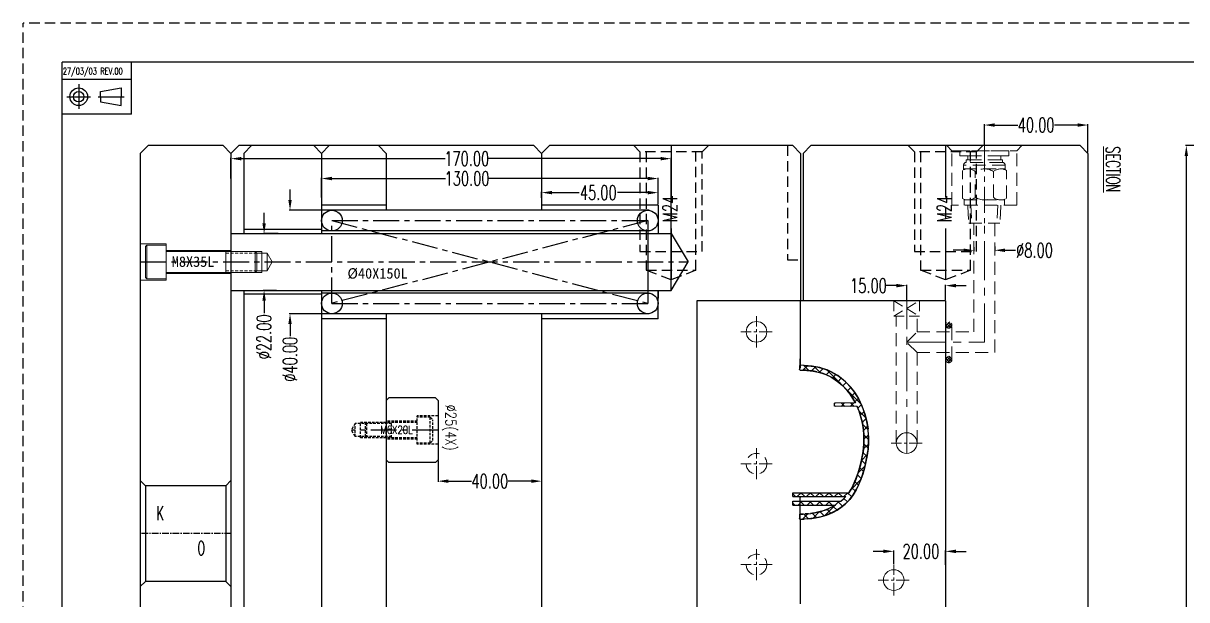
# Model space of a CAD drawing. Header units: millimetres. Extents: x 33920 to 35330, y -21664 to -20666.
# Drawn here: x 33919.9 to 34369.2, y -20888.9 to -20666 of the extents above; entities that cross this region are included whole.
import ezdxf

# ---------------------------------------------------------------- set-up
doc = ezdxf.new("R2010")
doc.units = ezdxf.units.MM
doc.header["$LTSCALE"] = 8
for name, pattern in [('ACAD_ISO02W100', [15, 12, -3]), ('CENTER', [2, 1.25, -0.25, 0.25, -0.25]), ('DASHED', [0.75, 0.5, -0.25]), ('HIDDEN', [0.375, 0.25, -0.125]), ('HIDDEN2', [0.1875, 0.125, -0.0625])]:
    doc.linetypes.add(name, pattern=pattern)
doc.layers.get('DEFPOINTS').update_dxf_attribs({"color": 6})
for name, color, linetype in [('A', 7, 'Continuous'), ('Cav-cor', 1, 'Continuous'), ('CL', 1, 'Continuous'), ('Layer3', 3, 'Continuous'), ('PIN', 5, 'Continuous'), ('SCREW', 52, 'HIDDEN'), ('SP', 3, 'Continuous'), ('SPRING', 142, 'Continuous'), ('文字', 1, 'Continuous')]:
    doc.layers.add(name, color=color, linetype=linetype)
for name, color, linetype, lineweight in [('dim', 3, 'Continuous', 15), ('WR', 122, 'HIDDEN', 18), ('螺絲', 42, 'ACAD_ISO02W100', 15)]:
    doc.layers.add(name, color=color, linetype=linetype, lineweight=lineweight)
doc.styles.add('ROMANC', font='RomanC.ttf', dxfattribs={"width": 0.8, "height": 7})
doc.styles.add('ROMANS', font='ROMANS.shx', dxfattribs={"height": 5, "bigfont": 'chineset.shx'})
doc.styles.get("Standard").update_dxf_attribs({"font": 'txt.shx', "width": 0.67, "bigfont": 'chineset.shx'})
doc.styles.add('style1', font='mingliu.ttc', dxfattribs={"width": 0.75})
doc.styles.add('txt', font='txt.shx', dxfattribs={"width": 0.75, "height": 3.2})
doc.dimstyles.new('ISO-25', dxfattribs={"dimtxt": 5.5, "dimasz": 4, "dimexe": 0.3, "dimexo": 0.3, "dimtad": 0, "dimzin": 1, "dimdsep": 46, "dimtxsty": 'Standard', "dimcen": 0, "dimclrd": 3, "dimclre": 3, "dimclrt": 7, "dimazin": 0, "dimtfac": 1, "dimtofl": 0, "dimtmove": 0, "dimatfit": 0, "dimfxl": 0, "dimarcsym": 0})

# ---------------------------------------------------------------- blocks, each defined once
blk = doc.blocks.new('*D29184')
at = {"layer": 'DEFPOINTS', "color": 0}
for p in [(34369.06, -20713.32), (34402.68, -20713.32), (34402.68, -21213.32)]:
    blk.add_point(p, dxfattribs=at)
at = {"layer": 'dim', "color": 3, "lineweight": -2}
for p, q in [((34402.38, -20713.32), (34368.76, -20713.32)), ((34369.06, -20717.32), (34369.06, -20954.71)), ((34369.06, -21209.32), (34369.06, -20971.93)), ((34402.38, -21213.32), (34368.76, -21213.32))]:
    blk.add_line(p, q, dxfattribs=at)
at = {"layer": 'dim', "color": 3}
for points in [[(34369.73, -20717.32), (34368.4, -20717.32), (34369.06, -20713.32)], [(34368.4, -21209.32), (34369.73, -21209.32), (34369.06, -21213.32)]]:
    blk.add_solid(points, dxfattribs=at)
at = {"layer": 'dim', "color": 7, "insert": (34369.06, -20963.32), "char_height": 5.5, "attachment_point": 5, "rotation": 90}
blk.add_mtext('500.00', dxfattribs=at)
blk = doc.blocks.new('*D29187')
at = {"layer": 'DEFPOINTS', "color": 0}
for p in [(34018.6, -20747.32), (34012.88, -20769.32), (34018.02, -20769.32)]:
    blk.add_point(p, dxfattribs=at)
at = {"layer": 'dim', "color": 3, "lineweight": -2}
for p, q in [((34012.88, -20743.32), (34012.88, -20739.32)), ((34018.3, -20747.32), (34012.58, -20747.32)), ((34017.72, -20769.32), (34012.58, -20769.32)), ((34012.88, -20773.32), (34012.88, -20778.05))]:
    blk.add_line(p, q, dxfattribs=at)
at = {"layer": 'dim', "color": 3}
for points in [[(34012.22, -20743.32), (34013.55, -20743.32), (34012.88, -20747.32)], [(34013.55, -20773.32), (34012.22, -20773.32), (34012.88, -20769.32)]]:
    blk.add_solid(points, dxfattribs=at)
at = {"layer": 'dim', "color": 7, "insert": (34012.88, -20787.27), "char_height": 5.5, "attachment_point": 5, "rotation": 90}
blk.add_mtext('%%c22.00', dxfattribs=at)
blk = doc.blocks.new('*D29188')
at = {"layer": 'DEFPOINTS', "color": 0}
for p in [(34000.06, -20718.36), (34000.06, -20726.32), (34170.06, -20747.32)]:
    blk.add_point(p, dxfattribs=at)
at = {"layer": 'dim', "color": 3, "lineweight": -2}
for p, q in [((34000.06, -20726.02), (34000.06, -20718.06)), ((34004.06, -20718.36), (34082.84, -20718.36)), ((34166.06, -20718.36), (34099.44, -20718.36)), ((34170.06, -20747.02), (34170.06, -20718.06))]:
    blk.add_line(p, q, dxfattribs=at)
at = {"layer": 'dim', "color": 3}
for points in [[(34004.06, -20717.69), (34004.06, -20719.02), (34000.06, -20718.36)], [(34166.06, -20719.02), (34166.06, -20717.69), (34170.06, -20718.36)]]:
    blk.add_solid(points, dxfattribs=at)
at = {"layer": 'dim', "color": 7, "insert": (34091.14, -20718.36), "char_height": 5.5, "attachment_point": 5}
blk.add_mtext('170.00', dxfattribs=at)
blk = doc.blocks.new('*D29189')
at = {"layer": 'DEFPOINTS', "color": 0}
for p in [(34035.06, -20738.32), (34022.89, -20778.32), (34035.06, -20778.32)]:
    blk.add_point(p, dxfattribs=at)
at = {"layer": 'dim', "color": 3, "lineweight": -2}
for p, q in [((34022.89, -20734.32), (34022.89, -20730.32)), ((34034.76, -20738.32), (34022.59, -20738.32)), ((34034.76, -20778.32), (34022.59, -20778.32)), ((34022.89, -20782.32), (34022.89, -20787.02))]:
    blk.add_line(p, q, dxfattribs=at)
at = {"layer": 'dim', "color": 3}
for points in [[(34022.23, -20734.32), (34023.56, -20734.32), (34022.89, -20738.32)], [(34023.56, -20782.32), (34022.23, -20782.32), (34022.89, -20778.32)]]:
    blk.add_solid(points, dxfattribs=at)
at = {"layer": 'dim', "color": 7, "insert": (34022.89, -20795.94), "char_height": 5.5, "attachment_point": 5, "rotation": 90}
blk.add_mtext('%%c40.00', dxfattribs=at)
blk = doc.blocks.new('*D29190')
at = {"layer": 'DEFPOINTS', "color": 0}
for p in [(34035.06, -20726.04), (34035.06, -20733.7), (34165.06, -20734.32)]:
    blk.add_point(p, dxfattribs=at)
at = {"layer": 'dim', "color": 3, "lineweight": -2}
for p, q in [((34035.06, -20733.4), (34035.06, -20725.74)), ((34039.06, -20726.04), (34082.95, -20726.04)), ((34161.06, -20726.04), (34099.56, -20726.04)), ((34165.06, -20734.02), (34165.06, -20725.74))]:
    blk.add_line(p, q, dxfattribs=at)
at = {"layer": 'dim', "color": 3}
for points in [[(34039.06, -20725.37), (34039.06, -20726.71), (34035.06, -20726.04)], [(34161.06, -20726.71), (34161.06, -20725.37), (34165.06, -20726.04)]]:
    blk.add_solid(points, dxfattribs=at)
at = {"layer": 'dim', "color": 7, "insert": (34091.25, -20726.04), "char_height": 5.5, "attachment_point": 5}
blk.add_mtext('130.00', dxfattribs=at)
blk = doc.blocks.new('*D29191')
at = {"layer": 'DEFPOINTS', "color": 0}
for p in [(34120.06, -20731.49), (34120.06, -20733.75), (34165.06, -20736.32)]:
    blk.add_point(p, dxfattribs=at)
at = {"layer": 'dim', "color": 3, "lineweight": -2}
for p, q in [((34120.06, -20733.45), (34120.06, -20731.19)), ((34124.06, -20731.49), (34134.56, -20731.49)), ((34161.06, -20731.49), (34149.33, -20731.49)), ((34165.06, -20736.02), (34165.06, -20731.19))]:
    blk.add_line(p, q, dxfattribs=at)
at = {"layer": 'dim', "color": 3}
for points in [[(34124.06, -20730.82), (34124.06, -20732.16), (34120.06, -20731.49)], [(34161.06, -20732.16), (34161.06, -20730.82), (34165.06, -20731.49)]]:
    blk.add_solid(points, dxfattribs=at)
at = {"layer": 'dim', "color": 7, "insert": (34141.94, -20731.49), "char_height": 5.5, "attachment_point": 5}
blk.add_mtext('45.00', dxfattribs=at)
blk = doc.blocks.new('*D29192')
at = {"layer": 'DEFPOINTS', "color": 0}
for p in [(34080.06, -20834.82), (34120.06, -20837.54), (34120.06, -20843.06)]:
    blk.add_point(p, dxfattribs=at)
at = {"layer": 'dim', "color": 3, "lineweight": -2}
for p, q in [((34080.06, -20835.12), (34080.06, -20843.36)), ((34120.06, -20837.84), (34120.06, -20843.36)), ((34084.06, -20843.06), (34092.98, -20843.06)), ((34116.06, -20843.06), (34107.13, -20843.06))]:
    blk.add_line(p, q, dxfattribs=at)
at = {"layer": 'dim', "color": 3}
for points in [[(34084.06, -20842.39), (34084.06, -20843.73), (34080.06, -20843.06)], [(34116.06, -20843.73), (34116.06, -20842.39), (34120.06, -20843.06)]]:
    blk.add_solid(points, dxfattribs=at)
at = {"layer": 'dim', "color": 7, "insert": (34100.06, -20843.06), "char_height": 5.5, "attachment_point": 5}
blk.add_mtext('40.00', dxfattribs=at)
blk = doc.blocks.new('*D29258')
at = {"layer": 'DEFPOINTS', "color": 0}
for p in [(34256.06, -20870.2), (34256.06, -20875.32), (34276.06, -20875.73)]:
    blk.add_point(p, dxfattribs=at)
at = {"layer": 'dim', "color": 3, "lineweight": -2}
for p, q in [((34252.06, -20870.2), (34248.06, -20870.2)), ((34256.06, -20875.02), (34256.06, -20869.9)), ((34276.06, -20875.43), (34276.06, -20869.9)), ((34280.06, -20870.2), (34284.06, -20870.2))]:
    blk.add_line(p, q, dxfattribs=at)
at = {"layer": 'dim', "color": 3}
for points in [[(34252.06, -20870.87), (34252.06, -20869.53), (34256.06, -20870.2)], [(34280.06, -20869.53), (34280.06, -20870.87), (34276.06, -20870.2)]]:
    blk.add_solid(points, dxfattribs=at)
at = {"layer": 'dim', "color": 7, "insert": (34266.56, -20870.2), "char_height": 5.5, "attachment_point": 5}
blk.add_mtext('20.00', dxfattribs=at)
blk = doc.blocks.new('20160905.163532')
at = {"layer": 'WR', "linetype": 'HIDDEN', "ltscale": 2.5}
for p, q in [((12.74, 40.25), (14.74, 42.25)), ((14.74, 42.25), (14.74, 13.25)), ((-8.26, 15.25), (-8.26, 40.25)), ((-8.26, 40.25), (12.74, 40.25)), ((-5.7, 36.25), (5.17, 36.25)), ((10.73, 37.25), (12.74, 37.25)), ((10.73, 34.15), (10.73, 37.25)), ((12.74, 40.25), (12.74, 15.25)), ((12.74, 18.25), (12.74, 37.25)), ((-8.82, 34.1), (-15.26, 33.76)), ((-15.26, 33.76), (-15.26, 21.74)), ((-8.26, 32.94), (-15.26, 32.57)), ((-8.82, 34.1), (-8.26, 34.1)), ((-8.26, 35.5), (-6.03, 35.5)), ((-6.26, 35.5), (-6.26, 20)), ((5.41, 35.75), (7.23, 35.75)), ((5.74, 35.75), (5.74, 19.75)), ((7.23, 19.75), (7.23, 35.75)), ((8.23, 20.75), (8.23, 34.75)), ((8.23, 34.75), (9.23, 34.75)), ((9.23, 34.15), (9.23, 34.75)), ((9.23, 34.15), (9.23, 34.75)), ((9.23, 21.35), (9.23, 34.15)), ((9.23, 34.15), (10.73, 34.15)), ((10.73, 21.35), (10.73, 34.15)), ((-5.27, 31.25), (4.74, 31.25)), ((-8.26, 22.56), (-15.26, 22.93)), ((-5.27, 24.25), (4.74, 24.25)), ((-8.82, 21.4), (-15.26, 21.74)), ((-8.82, 21.4), (-8.26, 21.4)), ((-8.26, 20), (-6.03, 20)), ((-5.7, 19.25), (5.17, 19.25)), ((5.41, 19.75), (7.23, 19.75)), ((8.23, 20.75), (9.23, 20.75)), ((9.23, 21.35), (10.73, 21.35)), ((9.23, 21.35), (9.23, 20.75)), ((9.23, 21.35), (9.23, 20.75)), ((10.73, 21.35), (10.73, 18.25)), ((10.73, 18.25), (12.74, 18.25)), ((-8.26, 15.25), (12.74, 15.25)), ((12.74, 15.25), (14.74, 13.25))]:
    blk.add_line(p, q, dxfattribs=at)
at = {"layer": 'WR', "linetype": 'CENTER'}
blk.add_line((14.74, 27.75), (-15.26, 27.75), dxfattribs=at)
at = {"layer": 'WR', "linetype": 'HIDDEN', "ltscale": 2.5}
for centre, radius, start, end in [((-1.79, 34.07), 4.47, 150.752, 219.0183), ((1.27, 34.07), 4.47, 320.9817, 29.248), ((7.23, 34.75), 1, 0, 90), ((0.4, 27.75), 6.66, 148.3016, 211.6984), ((-0.92, 27.75), 6.66, 328.3016, 31.6984), ((-1.79, 21.44), 4.47, 140.9817, 209.248), ((1.27, 21.44), 4.47, 330.752, 39.0183), ((7.23, 20.75), 1, 270, 0)]:
    blk.add_arc(centre, radius, start, end, dxfattribs=at)
blk = doc.blocks.new('*D29282')
at = {"layer": 'DEFPOINTS', "color": 0}
for p in [(34291.06, -20705.37), (34291.06, -20713.32), (34331.06, -20716.32)]:
    blk.add_point(p, dxfattribs=at)
at = {"layer": 'dim', "color": 3, "lineweight": -2}
for p, q in [((34291.06, -20713.02), (34291.06, -20705.07)), ((34295.06, -20705.37), (34303.98, -20705.37)), ((34327.06, -20705.37), (34318.13, -20705.37)), ((34331.06, -20716.02), (34331.06, -20705.07))]:
    blk.add_line(p, q, dxfattribs=at)
at = {"layer": 'dim', "color": 3}
for points in [[(34295.06, -20704.7), (34295.06, -20706.03), (34291.06, -20705.37)], [(34327.06, -20706.03), (34327.06, -20704.7), (34331.06, -20705.37)]]:
    blk.add_solid(points, dxfattribs=at)
at = {"layer": 'dim', "color": 7, "insert": (34311.06, -20705.37), "char_height": 5.5, "attachment_point": 5}
blk.add_mtext('40.00', dxfattribs=at)
blk = doc.blocks.new('*D29283')
at = {"layer": 'DEFPOINTS', "color": 0}
for p in [(34287.06, -20752.24), (34295.06, -20752.02), (34295.06, -20753.78)]:
    blk.add_point(p, dxfattribs=at)
at = {"layer": 'dim', "color": 3, "lineweight": -2}
for p, q in [((34283.06, -20753.78), (34279.06, -20753.78)), ((34287.06, -20752.54), (34287.06, -20754.08)), ((34295.06, -20752.32), (34295.06, -20754.08)), ((34299.06, -20753.78), (34303.06, -20753.78))]:
    blk.add_line(p, q, dxfattribs=at)
at = {"layer": 'dim', "color": 3}
for points in [[(34283.06, -20754.45), (34283.06, -20753.11), (34287.06, -20753.78)], [(34299.06, -20753.11), (34299.06, -20754.45), (34295.06, -20753.78)]]:
    blk.add_solid(points, dxfattribs=at)
at = {"layer": 'dim', "color": 7, "insert": (34310.44, -20753.78), "char_height": 5.5, "attachment_point": 5}
blk.add_mtext('%%c8.00', dxfattribs=at)
blk = doc.blocks.new('*D29284')
at = {"layer": 'DEFPOINTS', "color": 0}
for p in [(34261.06, -20767.46), (34261.06, -20773.32), (34276.06, -20773.32)]:
    blk.add_point(p, dxfattribs=at)
at = {"layer": 'dim', "color": 3, "lineweight": -2}
for p, q in [((34257.06, -20767.46), (34253.06, -20767.46)), ((34261.06, -20773.02), (34261.06, -20767.16)), ((34276.06, -20773.02), (34276.06, -20767.16)), ((34280.06, -20767.46), (34284.06, -20767.46))]:
    blk.add_line(p, q, dxfattribs=at)
at = {"layer": 'dim', "color": 3}
for points in [[(34257.06, -20768.13), (34257.06, -20766.79), (34261.06, -20767.46)], [(34280.06, -20766.79), (34280.06, -20768.13), (34276.06, -20767.46)]]:
    blk.add_solid(points, dxfattribs=at)
at = {"layer": 'dim', "color": 7, "insert": (34246.29, -20767.46), "char_height": 5.5, "attachment_point": 5}
blk.add_mtext('15.00', dxfattribs=at)
blk = doc.blocks.new('*X29138')
at = {"color": 0}
for p, q in [((-7.86, -0.44), (-6.25, 1.17)), ((-6.25, -1.17), (-7.86, 0.44)), ((-5.66, -0.71), (-7.4, 1.03)), ((-7.4, -1.03), (-5.66, 0.71)), ((-5.45, 0.15), (-6.54, 1.24)), ((5.45, 0.15), (6.54, 1.24)), ((5.66, -0.71), (7.4, 1.03)), ((7.4, -1.03), (5.66, 0.71)), ((7.86, -0.44), (6.25, 1.17)), ((6.25, -1.17), (7.86, 0.44)), ((-6.54, -1.24), (-5.45, -0.15)), ((6.54, -1.24), (5.45, -0.15))]:
    blk.add_line(p, q, dxfattribs=at)

msp = doc.modelspace()

# ---------------------------------------------------------------- linework, layer by layer
at = {"linetype": 'Continuous'}
for p, q in [((33968.057, -20713.316), (33965.057, -20716.316)), ((33997.057, -20713.316), (33968.057, -20713.316)), ((34000.057, -20716.316), (33997.057, -20713.316)), ((34003.057, -20713.316), (34000.057, -20716.316)), ((34117.057, -20713.316), (34003.057, -20713.316)), ((34008.057, -20713.316), (34005.057, -20716.316)), ((34032.057, -20713.316), (34008.057, -20713.316)), ((34035.057, -20716.316), (34032.057, -20713.316)), ((34038.057, -20713.316), (34035.057, -20716.316)), ((34057.057, -20713.316), (34038.057, -20713.316)), ((34057.057, -20713.316), (34060.057, -20716.316)), ((34117.057, -20713.316), (34120.057, -20716.316)), ((34120.057, -20716.316), (34123.057, -20713.316)), ((34217.057, -20713.316), (34123.057, -20713.316)), ((34220.057, -20716.316), (34217.057, -20713.316)), ((34221.057, -20716.316), (34224.057, -20713.316)), ((34328.057, -20713.316), (34224.057, -20713.316)), ((34328.057, -20713.316), (34331.057, -20716.316)), ((33965.057, -20716.316), (33965.057, -21210.316)), ((34000.057, -20716.316), (34000.057, -21128.316)), ((34005.057, -20716.316), (34005.057, -20747.316)), ((34035.057, -20716.316), (34035.057, -20747.316)), ((34060.057, -20716.316), (34060.057, -20738.316)), ((34120.057, -20716.316), (34120.057, -20738.316)), ((34220.057, -20716.316), (34220.057, -20773.316)), ((34221.057, -20716.316), (34221.057, -20773.316)), ((34331.057, -20716.316), (34331.057, -20913.316)), ((34005.057, -20769.317), (34005.057, -20988.316)), ((34035.057, -20769.317), (34035.057, -20988.316)), ((34060.057, -20778.316), (34060.057, -20988.316)), ((34120.057, -20778.316), (34120.057, -21128.316))]:
    msp.add_line(p, q, dxfattribs=at)
at = {"color": 8, "linetype": 'HIDDEN', "ltscale": 2}
for p, q in [((34184.457, -20713.316), (34155.657, -20713.316)), ((34155.657, -20713.316), (34158.057, -20715.716)), ((34184.457, -20713.316), (34182.057, -20715.716)), ((34215.057, -20713.316), (34215.057, -20757.496)), ((34290.457, -20713.316), (34261.657, -20713.316)), ((34261.657, -20713.316), (34264.057, -20715.716)), ((34290.457, -20713.316), (34288.057, -20715.716)), ((34182.057, -20715.716), (34158.057, -20715.716)), ((34158.057, -20715.716), (34158.057, -20754.316)), ((34160.457, -20715.716), (34160.457, -20761.516)), ((34179.657, -20761.516), (34179.657, -20715.716)), ((34182.057, -20754.316), (34182.057, -20715.716)), ((34288.057, -20715.716), (34264.057, -20715.716)), ((34264.057, -20715.716), (34264.057, -20754.316)), ((34266.457, -20715.716), (34266.457, -20761.516)), ((34285.657, -20761.516), (34285.657, -20715.716)), ((34288.057, -20754.316), (34288.057, -20715.716)), ((34158.057, -20754.316), (34182.057, -20754.316)), ((34264.057, -20754.316), (34288.057, -20754.316)), ((34215.057, -20757.496), (34220.057, -20757.496)), ((34160.457, -20761.516), (34179.657, -20761.516)), ((34170.057, -20765.232), (34160.457, -20761.516)), ((34179.657, -20761.516), (34170.057, -20765.232)), ((34266.457, -20761.516), (34285.657, -20761.516)), ((34276.057, -20765.232), (34266.457, -20761.516)), ((34285.657, -20761.516), (34276.057, -20765.232))]:
    msp.add_line(p, q, dxfattribs=at)
at = {"color": 8, "linetype": 'CENTER', "ltscale": 2}
for p, q in [((34170.057, -20713.316), (34170.057, -20765.232)), ((34276.057, -20713.316), (34276.057, -20765.232))]:
    msp.add_line(p, q, dxfattribs=at)
at = {"color": 8, "linetype": 'Continuous'}
for p, q in [((33965.057, -20842.816), (33967.057, -20844.816)), ((33998.057, -20844.816), (33967.057, -20844.816)), ((33967.057, -20844.816), (33967.057, -20881.816)), ((34000.057, -20842.816), (33998.057, -20844.816)), ((33998.057, -20844.816), (33998.057, -20881.816)), ((33965.057, -20883.816), (33967.057, -20881.816)), ((33998.057, -20881.816), (33967.057, -20881.816)), ((34000.057, -20883.816), (33998.057, -20881.816))]:
    msp.add_line(p, q, dxfattribs=at)
at = {"layer": 'A', "linetype": 'DASHED'}
for p in [(35330.205, -20665.997), (33919.863, -21663.556)]:
    msp.add_line(p, (33919.863, -20665.997), dxfattribs=at)
at = {"layer": 'A'}
for p, q in [((33934.928, -21648.492), (33934.928, -20681.061)), ((35315.141, -20681.061), (33934.928, -20681.061)), ((33961.659, -20701.11), (33961.659, -20681.061)), ((33961.659, -20687.723), (33934.928, -20687.723)), ((33941.271, -20689.545), (33941.271, -20699.072)), ((33949.666, -20692.394), (33957.683, -20691.011)), ((33949.666, -20694.416), (33949.666, -20692.394)), ((33957.683, -20691.011), (33957.683, -20694.416)), ((33936.69, -20694.416), (33945.851, -20694.416)), ((33948.852, -20694.416), (33958.809, -20694.416)), ((33949.666, -20694.416), (33949.666, -20696.438)), ((33949.666, -20696.438), (33957.683, -20697.822)), ((33957.683, -20697.822), (33957.683, -20694.416)), ((33961.659, -20701.11), (33934.928, -20701.11))]:
    msp.add_line(p, q, dxfattribs=at)
for radius in [3.405, 2.022]:
    msp.add_circle((33941.271, -20694.416), radius, dxfattribs=at)
at = {"layer": 'Cav-cor', "color": 1}
for p, q in [((34180.057, -20773.316), (34180.057, -21153.316)), ((34276.057, -20773.316), (34180.057, -20773.316)), ((34220.057, -20798.255), (34220.057, -20773.316)), ((34276.057, -20773.316), (34276.057, -21153.316)), ((34219.966, -20795.748), (34219.966, -20795.998)), ((34219.68, -20798.443), (34219.657, -20798.561)), ((34219.657, -20798.561), (34219.657, -20799.786)), ((34219.68, -20799.903), (34219.657, -20799.786)), ((34219.745, -20800.002), (34219.68, -20799.903)), ((34219.747, -20798.342), (34219.681, -20798.442)), ((34219.961, -20798.254), (34220.057, -20798.255)), ((34221.496, -20798.306), (34219.961, -20798.254)), ((34219.961, -20798.255), (34219.965, -20799.221)), ((34219.963, -20799.285), (34219.962, -20799.179)), ((34219.963, -20799.34), (34219.963, -20799.285)), ((34219.964, -20799.359), (34219.963, -20799.34)), ((34219.965, -20799.221), (34219.965, -20799.329)), ((34221.007, -20800.125), (34222.728, -20798.404)), ((34222.099, -20800.189), (34221.03, -20800.122)), ((34221.315, -20798.3), (34223.329, -20800.314)), ((34224.285, -20800.439), (34225.887, -20798.837)), ((34225.356, -20798.749), (34227.778, -20801.171)), ((34227.285, -20801.032), (34228.774, -20799.543)), ((34229.972, -20801.937), (34231.367, -20800.541)), ((34230.262, -20800.063), (34243.494, -20813.295)), ((34232.365, -20803.136), (34233.7, -20801.801)), ((34234.501, -20804.591), (34235.82, -20803.273)), ((34236.433, -20806.251), (34237.727, -20804.957)), ((34238.157, -20808.12), (34239.456, -20806.821)), ((34239.695, -20810.174), (34241.009, -20808.86)), ((34241.235, -20812.75), (34233.225, -20812.889)), ((34233.225, -20813.052), (34233.39, -20812.887)), ((34233.225, -20814.095), (34233.225, -20812.889)), ((34233.225, -20813.802), (34233.523, -20814.101)), ((34241.947, -20814.248), (34233.225, -20814.095)), ((34235.73, -20814.139), (34237.046, -20812.823)), ((34235.858, -20812.843), (34237.179, -20814.164)), ((34239.26, -20814.201), (34240.702, -20812.759)), ((34239.389, -20812.782), (34240.835, -20814.228)), ((34241.235, -20812.75), (34240.302, -20811.083)), ((34241.046, -20812.415), (34242.383, -20811.078)), ((34242.191, -20814.862), (34243.573, -20813.48)), ((34242.668, -20816.061), (34245.375, -20818.768)), ((34243.142, -20817.503), (34244.579, -20816.066)), ((34243.895, -20820.343), (34245.394, -20818.844)), ((34244.019, -20821.004), (34246.173, -20823.158)), ((34244.374, -20823.456), (34245.989, -20821.84)), ((34244.515, -20825.093), (34246.351, -20826.928)), ((34244.553, -20826.869), (34246.323, -20825.098)), ((34244.16, -20831.921), (34245.748, -20833.509)), ((34244.309, -20830.704), (34246.31, -20828.703)), ((34244.49, -20828.659), (34246.178, -20830.347)), ((34243.579, -20835.027), (34245.862, -20832.743)), ((34243.596, -20834.95), (34245.131, -20836.485)), ((34242.039, -20840.577), (34243.474, -20842.012)), ((34242.239, -20839.959), (34244.925, -20837.273)), ((34242.885, -20837.831), (34244.369, -20839.314)), ((34239.431, -20846.36), (34243.287, -20842.503)), ((34239.875, -20845.597), (34241.238, -20846.96)), ((34241.034, -20843.164), (34242.44, -20844.569)), ((34217.145, -20849.019), (34217.145, -20847.516)), ((34217.145, -20847.516), (34238.709, -20847.516)), ((34217.145, -20848.011), (34218.153, -20849.019)), ((34217.145, -20849.019), (34237.52, -20849.019)), ((34218.81, -20849.019), (34220.313, -20847.516)), ((34219.962, -20857.821), (34219.963, -20849.299)), ((34219.963, -20849.293), (34219.963, -20849.367)), ((34220.242, -20847.516), (34221.745, -20849.019)), ((34222.402, -20849.019), (34223.905, -20847.516)), ((34223.834, -20847.516), (34225.337, -20849.019)), ((34225.995, -20849.019), (34227.497, -20847.516)), ((34227.426, -20847.516), (34228.929, -20849.019)), ((34229.587, -20849.019), (34231.089, -20847.516)), ((34231.018, -20847.516), (34232.521, -20849.019)), ((34233.179, -20849.019), (34234.682, -20847.516)), ((34234.61, -20847.516), (34236.113, -20849.019)), ((34235.618, -20850.828), (34236.609, -20849.955)), ((34237.52, -20849.019), (34236.58, -20849.984)), ((34236.771, -20849.019), (34238.274, -20847.516)), ((34236.825, -20849.732), (34238.17, -20851.076)), ((34238.202, -20847.516), (34239.826, -20849.14)), ((34238.709, -20847.516), (34239.581, -20846.143)), ((34217.145, -20852.331), (34217.145, -20850.828)), ((34217.145, -20850.828), (34235.618, -20850.828)), ((34217.145, -20851.603), (34217.872, -20852.331)), ((34217.145, -20852.331), (34233.526, -20852.331)), ((34219.091, -20852.331), (34220.593, -20850.828)), ((34219.962, -20850.828), (34221.464, -20852.331)), ((34222.683, -20852.331), (34224.186, -20850.828)), ((34223.554, -20850.828), (34225.056, -20852.331)), ((34226.275, -20852.331), (34227.778, -20850.828)), ((34227.146, -20850.828), (34228.649, -20852.331)), ((34229.388, -20856.402), (34233.366, -20852.424)), ((34229.867, -20852.331), (34231.37, -20850.828)), ((34230.296, -20853.978), (34231.794, -20855.476)), ((34230.738, -20850.828), (34232.241, -20852.331)), ((34233.526, -20852.331), (34232.246, -20853.075)), ((34232.713, -20852.804), (34234.153, -20854.243)), ((34233.459, -20852.331), (34234.962, -20850.828)), ((34234.33, -20850.828), (34236.267, -20852.766)), ((34219.657, -20856.177), (34219.657, -20857.492)), ((34219.657, -20857.492), (34219.682, -20857.622)), ((34219.682, -20857.622), (34219.75, -20857.73)), ((34219.748, -20855.942), (34219.844, -20855.873)), ((34219.75, -20857.73), (34219.849, -20857.799)), ((34219.844, -20855.873), (34219.955, -20855.849)), ((34219.849, -20857.799), (34219.962, -20857.821)), ((34219.962, -20857.821), (34221.46, -20857.767)), ((34220.057, -20857.82), (34219.962, -20857.821)), ((34220.057, -20890.532), (34220.057, -20857.82)), ((34220.815, -20857.791), (34222.941, -20855.665)), ((34221.336, -20855.795), (34223.17, -20857.629)), ((34222.928, -20857.656), (34221.42, -20857.77)), ((34224.597, -20855.463), (34226.314, -20857.18)), ((34224.761, -20857.437), (34227.24, -20854.958)), ((34227.598, -20854.873), (34229.191, -20856.465))]:
    msp.add_line(p, q, dxfattribs=at)
for points in [[(34219.966, -20798.84), (34219.966, -20795.749), (34219.966, -20795.745), (34219.966, -20795.744), (34219.966, -20795.744), (34219.966, -20795.748)], [(34219.745, -20800.002), (34219.842, -20800.068), (34219.956, -20800.092)], [(34219.747, -20798.342), (34219.846, -20798.277), (34219.961, -20798.254)], [(34219.956, -20800.092), (34221.227, -20800.132), (34222.483, -20800.222), (34223.729, -20800.358), (34224.971, -20800.54), (34226.21, -20800.774), (34227.437, -20801.068), (34228.645, -20801.433), (34229.823, -20801.87), (34230.997, -20802.395), (34232.211, -20803.039), (34233.497, -20803.847), (34234.866, -20804.861), (34236.302, -20806.115), (34237.729, -20807.594), (34239.041, -20809.211), (34240.207, -20810.929), (34241.235, -20812.75)], [(34219.965, -20799.329), (34219.964, -20799.356), (34219.964, -20799.364), (34219.964, -20799.367), (34219.964, -20799.367), (34219.964, -20799.364), (34219.964, -20799.359)], [(34221.437, -20798.303), (34222.801, -20798.406), (34224.154, -20798.56), (34225.502, -20798.766), (34226.845, -20799.029), (34228.174, -20799.362), (34229.479, -20799.771), (34230.749, -20800.259), (34232.026, -20800.847), (34233.369, -20801.582), (34234.813, -20802.518), (34236.325, -20803.678), (34237.852, -20805.058), (34239.386, -20806.705), (34240.922, -20808.693), (34242.42, -20811.097), (34243.791, -20813.928), (34244.904, -20816.983), (34245.682, -20819.988), (34246.146, -20822.81)], [(34222.928, -20857.656), (34224.379, -20857.494), (34225.818, -20857.278), (34227.245, -20856.996), (34228.656, -20856.636), (34230.042, -20856.193), (34231.396, -20855.663), (34232.748, -20855.028), (34234.15, -20854.245), (34235.642, -20853.259), (34237.239, -20851.998), (34238.887, -20850.367), (34240.436, -20848.344), (34241.725, -20846.119), (34242.788, -20843.812), (34243.698, -20841.423), (34244.489, -20838.938), (34245.167, -20836.35), (34245.722, -20833.682), (34246.126, -20830.98), (34246.346, -20828.258), (34246.356, -20825.521), (34246.145, -20822.804), (34245.715, -20820.144), (34245.078, -20817.565), (34244.252, -20815.082), (34243.246, -20812.709), (34242.052, -20810.452), (34240.652, -20808.314), (34239.077, -20806.349), (34237.458, -20804.679), (34235.894, -20803.328), (34234.42, -20802.247), (34233.024, -20801.381), (34231.671, -20800.673), (34230.307, -20800.079), (34228.897, -20799.578), (34227.457, -20799.173), (34225.997, -20798.855), (34224.516, -20798.61), (34223.015, -20798.427), (34221.496, -20798.306)], [(34226.338, -20800.802), (34225.285, -20800.594), (34224.226, -20800.425), (34223.164, -20800.29), (34222.099, -20800.189)], [(34240.302, -20811.083), (34239.241, -20809.484), (34238.064, -20807.979), (34236.79, -20806.593), (34235.458, -20805.353), (34234.121, -20804.289), (34232.833, -20803.413), (34231.621, -20802.712), (34230.49, -20802.156), (34229.428, -20801.714), (34228.404, -20801.354), (34227.381, -20801.053)], [(34241.947, -20814.248), (34242.746, -20816.257), (34243.416, -20818.362), (34243.94, -20820.53), (34244.307, -20822.733), (34244.513, -20824.954), (34244.56, -20827.186), (34244.453, -20829.433), (34244.196, -20831.714), (34243.799, -20834.034), (34243.29, -20836.331), (34242.703, -20838.504), (34242.059, -20840.524), (34241.365, -20842.397), (34240.605, -20844.162), (34239.738, -20845.867), (34238.709, -20847.516)], [(34243.252, -20817.8), (34242.652, -20815.999), (34241.947, -20814.248)], [(34239.581, -20846.143), (34240.363, -20844.669), (34241.073, -20843.108), (34241.717, -20841.48), (34242.306, -20839.785), (34242.846, -20838.008), (34243.333, -20836.154), (34243.753, -20834.264), (34244.099, -20832.351), (34244.361, -20830.399), (34244.518, -20828.451), (34244.562, -20826.603), (34244.507, -20824.857), (34244.358, -20823.155), (34244.11, -20821.434), (34243.744, -20819.637), (34243.252, -20817.8)], [(34246.355, -20825.479), (34246.355, -20828.05), (34246.171, -20830.581), (34245.823, -20833.102), (34245.336, -20835.607), (34244.742, -20838.031), (34244.065, -20840.327), (34243.316, -20842.479), (34242.492, -20844.504), (34241.552, -20846.452), (34240.436, -20848.343), (34239.09, -20850.134), (34237.541, -20851.728), (34235.966, -20853.023), (34234.472, -20854.046), (34233.081, -20854.853), (34231.774, -20855.496), (34230.518, -20856.018), (34229.269, -20856.451), (34227.999, -20856.815), (34226.713, -20857.111), (34225.413, -20857.345), (34224.099, -20857.53), (34222.767, -20857.671)], [(34219.963, -20849.299), (34219.963, -20849.292), (34219.963, -20849.293)], [(34219.955, -20855.849), (34220.992, -20855.814), (34222.012, -20855.749), (34223.023, -20855.658), (34224.027, -20855.542), (34225.026, -20855.4), (34226.019, -20855.228), (34227.006, -20855.02), (34227.988, -20854.77), (34228.982, -20854.469), (34230.017, -20854.099), (34231.116, -20853.635)], [(34232.289, -20853.053), (34231.027, -20853.676), (34229.861, -20854.158), (34228.744, -20854.545), (34227.669, -20854.856), (34226.631, -20855.103), (34225.64, -20855.298), (34224.725, -20855.446), (34223.916, -20855.556)], [(34219.748, -20855.942), (34219.681, -20856.049), (34219.657, -20856.177)], [(34219.962, -20857.821), (34219.871, -20857.807), (34219.787, -20857.763), (34219.718, -20857.691), (34219.673, -20857.598), (34219.657, -20857.492)], [(34221.253, -20855.8), (34220.603, -20855.831), (34219.955, -20855.849)], [(34223.201, -20855.639), (34222.542, -20855.704), (34221.899, -20855.758)]]:
    msp.add_lwpolyline(points, dxfattribs=at)
at = {"layer": 'CL', "color": 8, "linetype": 'CENTER', "ltscale": 0.25}
msp.add_line((34000.057, -20863.316), (33965.057, -20863.316), dxfattribs=at)
at = {"layer": 'PIN', "color": 4}
for p, q in [((34000.057, -20747.316), (34170.057, -20747.316)), ((34170.057, -20769.317), (34170.057, -20747.316)), ((34170.057, -20747.316), (34176.667, -20758.316)), ((34170.057, -20769.317), (34176.667, -20758.316)), ((34000.057, -20769.317), (34170.057, -20769.317))]:
    msp.add_line(p, q, dxfattribs=at)
at = {"layer": 'SCREW', "linetype": 'HIDDEN2'}
for p, q in [((34072.057, -20828.816), (34072.057, -20817.816)), ((34080.057, -20817.816), (34072.057, -20817.816)), ((34077.057, -20818.316), (34072.057, -20818.316)), ((34077.057, -20828.316), (34077.057, -20818.316)), ((34077.057, -20818.316), (34078.057, -20819.316)), ((34048.057, -20820.816), (34046.614, -20823.316)), ((34048.057, -20825.816), (34048.057, -20820.816)), ((34062.057, -20820.816), (34048.057, -20820.816)), ((34072.057, -20820.316), (34050.057, -20820.316)), ((34050.057, -20826.316), (34050.057, -20820.316)), ((34052.057, -20820.816), (34052.557, -20820.316)), ((34052.057, -20825.816), (34052.057, -20820.816)), ((34052.557, -20826.316), (34052.557, -20820.316)), ((34072.057, -20819.816), (34060.057, -20819.816)), ((34062.057, -20826.316), (34062.057, -20820.316)), ((34078.057, -20827.316), (34078.057, -20819.316)), ((34048.057, -20825.816), (34046.614, -20823.316)), ((34062.057, -20825.816), (34048.057, -20825.816)), ((34072.057, -20826.316), (34050.057, -20826.316)), ((34052.057, -20825.816), (34052.557, -20826.316)), ((34072.057, -20826.816), (34060.057, -20826.816)), ((34077.057, -20828.316), (34078.057, -20827.316)), ((34077.057, -20828.316), (34072.057, -20828.316)), ((34080.057, -20828.816), (34072.057, -20828.816))]:
    msp.add_line(p, q, dxfattribs=at)
at = {"layer": 'SCREW', "linetype": 'CENTER'}
msp.add_line((34080.057, -20823.316), (34046.614, -20823.316), dxfattribs=at)
at = {"layer": 'SP', "color": 145}
for p, q in [((34060.057, -20811.816), (34061.057, -20810.816)), ((34060.057, -20811.816), (34060.057, -20834.816)), ((34079.057, -20810.816), (34061.057, -20810.816)), ((34079.057, -20810.816), (34080.057, -20811.816)), ((34080.057, -20811.816), (34080.057, -20834.816)), ((34061.057, -20835.816), (34060.057, -20834.816)), ((34079.057, -20835.816), (34061.057, -20835.816)), ((34080.057, -20834.816), (34079.057, -20835.816))]:
    msp.add_line(p, q, dxfattribs=at)
at = {"layer": 'SPRING', "linetype": 'Continuous', "ltscale": 5}
for p, q in [((34060.057, -20736.316), (34035.057, -20736.316)), ((34165.057, -20736.316), (34120.057, -20736.316)), ((34161.557, -20738.316), (34035.057, -20738.316)), ((34035.057, -20745.816), (34005.057, -20745.816)), ((34035.057, -20770.816), (34005.057, -20770.816)), ((34161.057, -20770.316), (34035.057, -20770.316)), ((34161.557, -20778.316), (34035.057, -20778.316)), ((34060.057, -20780.316), (34035.057, -20780.316)), ((34165.057, -20780.316), (34120.057, -20780.316))]:
    msp.add_line(p, q, dxfattribs=at)
at = {"layer": 'SPRING', "linetype": 'CENTER', "ltscale": 10}
for p, q in [((34165.057, -20736.316), (34165.057, -20747.316)), ((34161.057, -20742.316), (34161.057, -20774.316)), ((34165.057, -20769.317), (34165.057, -20772.316))]:
    msp.add_line(p, q, dxfattribs=at)
at = {"layer": 'SPRING', "linetype": 'CENTER'}
for p, q in [((34039.057, -20742.316), (34161.057, -20774.316)), ((34039.057, -20742.316), (34161.057, -20742.316)), ((34161.057, -20742.316), (34039.057, -20774.316)), ((34039.057, -20774.316), (34039.057, -20742.316)), ((33965.057, -20758.316), (34176.667, -20758.316)), ((34039.057, -20774.316), (34161.057, -20774.316))]:
    msp.add_line(p, q, dxfattribs=at)
at = {"layer": 'SPRING', "ltscale": 5}
for p, q in [((34161.057, -20746.316), (34035.057, -20746.316)), ((34165.057, -20780.316), (34165.057, -20769.317))]:
    msp.add_line(p, q, dxfattribs=at)
at = {"layer": 'SPRING', "linetype": 'Continuous', "ltscale": 5}
for centre in [(34039.057, -20742.316), (34039.057, -20774.316)]:
    msp.add_circle(centre, 4, dxfattribs=at)
at = {"layer": 'SPRING', "ltscale": 5}
for centre in [(34161.057, -20742.316), (34161.057, -20774.316)]:
    msp.add_circle(centre, 4, dxfattribs=at)
at = {"layer": 'WR', "linetype": 'HIDDEN', "ltscale": 2.5}
for p, q in [((34287.057, -20785.316), (34287.057, -20743.316)), ((34295.057, -20793.316), (34295.057, -20743.316)), ((34257.057, -20828.316), (34257.057, -20779.316)), ((34265.057, -20785.316), (34265.057, -20779.316)), ((34276.057, -20796.006), (34276.057, -20782.626)), ((34278.557, -20796.006), (34278.557, -20782.626)), ((34261.057, -20789.316), (34265.057, -20785.316)), ((34265.057, -20785.316), (34287.057, -20785.316)), ((34265.057, -20793.316), (34261.057, -20789.316)), ((34265.057, -20828.316), (34265.057, -20793.316)), ((34265.057, -20793.316), (34295.057, -20793.316))]:
    msp.add_line(p, q, dxfattribs=at)
at = {"layer": 'WR', "linetype": 'CENTER', "ltscale": 1.5}
for p, q in [((34291.057, -20789.316), (34291.057, -20743.316)), ((34261.057, -20832.316), (34261.057, -20773.316)), ((34261.057, -20789.316), (34291.057, -20789.316))]:
    msp.add_line(p, q, dxfattribs=at)
at = {"layer": 'WR', "linetype": 'HIDDEN', "ltscale": 2}
for p, q in [((34256.057, -20779.316), (34266.057, -20773.316)), ((34256.057, -20773.316), (34266.057, -20779.316)), ((34256.057, -20773.316), (34256.057, -20779.316)), ((34266.057, -20773.316), (34266.057, -20779.316)), ((34256.057, -20779.316), (34266.057, -20779.316))]:
    msp.add_line(p, q, dxfattribs=at)
at = {"layer": 'WR', "linetype": 'CENTER', "ltscale": 0.5}
for p, q in [((34203.057, -20791.316), (34203.057, -20779.316)), ((34209.057, -20785.316), (34197.057, -20785.316)), ((34203.057, -20842.316), (34203.057, -20830.316)), ((34267.057, -20828.316), (34255.057, -20828.316)), ((34209.057, -20836.316), (34197.057, -20836.316)), ((34203.057, -20881.316), (34203.057, -20869.316)), ((34209.057, -20875.316), (34197.057, -20875.316)), ((34256.057, -20887.316), (34256.057, -20875.316)), ((34262.057, -20881.316), (34250.057, -20881.316))]:
    msp.add_line(p, q, dxfattribs=at)
at = {"layer": 'WR', "linetype": 'ByBlock'}
for centre in [(34203.057, -20785.316), (34261.057, -20828.316), (34256.057, -20881.316)]:
    msp.add_circle(centre, 4, dxfattribs=at)
at = {"layer": 'WR', "linetype": 'HIDDEN', "ltscale": 2.5}
for centre, radius in [((34277.307, -20782.626), 1.25), ((34277.307, -20796.006), 1.25), ((34203.057, -20836.316), 4), ((34203.057, -20875.316), 4)]:
    msp.add_circle(centre, radius, dxfattribs=at)
at = {"layer": '螺絲', "linetype": 'Continuous'}
for p, q in [((33975.057, -20751.316), (33965.057, -20751.316)), ((33975.057, -20765.316), (33975.057, -20751.316)), ((33967.557, -20751.816), (33967.057, -20752.316)), ((33967.057, -20764.316), (33967.057, -20752.316)), ((33967.557, -20764.816), (33967.557, -20751.816)), ((33975.057, -20751.816), (33967.557, -20751.816)), ((33975.057, -20753.816), (34000.057, -20753.816)), ((33975.057, -20754.316), (34009.432, -20754.316)), ((33998.057, -20762.316), (33998.057, -20754.316)), ((34009.432, -20754.316), (34012.057, -20754.316)), ((34009.432, -20762.316), (34009.432, -20754.316)), ((34010.057, -20754.941), (34009.432, -20754.316)), ((34010.057, -20761.691), (34010.057, -20754.941)), ((34010.057, -20754.941), (34014.057, -20754.941)), ((34012.057, -20762.316), (34012.057, -20754.316)), ((34014.057, -20761.691), (34014.057, -20754.941)), ((34014.057, -20754.941), (34016.006, -20758.316)), ((34014.057, -20761.691), (34016.006, -20758.316)), ((33967.557, -20764.816), (33967.057, -20764.316)), ((33975.057, -20764.816), (33967.557, -20764.816)), ((33975.057, -20762.316), (34009.432, -20762.316)), ((33975.057, -20762.816), (34000.057, -20762.816)), ((34010.057, -20761.691), (34009.432, -20762.316)), ((34009.432, -20762.316), (34012.057, -20762.316)), ((34010.057, -20761.691), (34014.057, -20761.691)), ((33975.057, -20765.316), (33965.057, -20765.316))]:
    msp.add_line(p, q, dxfattribs=at)
at = {"layer": '螺絲', "linetype": 'HIDDEN', "ltscale": 0.6}
for p, q in [((33998.057, -20754.941), (34010.057, -20754.941)), ((33998.057, -20761.691), (34010.057, -20761.691))]:
    msp.add_line(p, q, dxfattribs=at)

# ---------------------------------------------------------------- block references
at = {"layer": 'WR', "rotation": 90.00000000000001}
msp.add_blockref('20160905.163532', (34318.81, -20728.055), dxfattribs=at)
at = {"layer": 'WR', "linetype": 'HIDDEN', "ltscale": 2.5, "rotation": 90}
msp.add_blockref('*X29138', (34277.307, -20789.316), dxfattribs=at)

# ---------------------------------------------------------------- texts
at = {"color": 8, "linetype": 'Continuous', "style": 'ROMANC', "width": 0.6}
for s, p in [('K', (33971.244, -20858.153)), ('O', (33987.065, -20871.699))]:
    msp.add_text(s, height=5.4, dxfattribs=at).set_placement(p)
at = {"color": 8, "linetype": 'HIDDEN', "ltscale": 2, "char_height": 5.6, "width": 35.58335, "attachment_point": 7, "rotation": 90}
for insert in [(34172.423, -20742.873), (34278.423, -20742.873)]:
    msp.add_mtext('M24', dxfattribs=dict(at, insert=insert))
at = {"layer": 'A', "style": 'ROMANS', "width": 0.75}
msp.add_text('27/03/03 REV.00', height=2.4989, dxfattribs=at).set_placement((33935.148, -20685.764))
at = {"layer": 'dim', "style": 'ROMANC'}
for s, height, width, p in [('%%uSECTION', 5.4, 0.6, (34338.144, -20713.613)), ('%%C25(4X)', 4.0648, 0.8, (34082.996, -20813.461))]:
    msp.add_text(s, height=height, rotation=270, dxfattribs=dict(at, width=width)).set_placement(p)
at = {"layer": 'Layer3', "style": 'txt', "width": 0.75}
msp.add_text('M6X20L', height=3.2, dxfattribs=at).set_placement((34057.793, -20824.823))
at = {"layer": '文字', "style": 'style1'}
for s, p in [('M8X35L', (33977.215, -20760.188)), ('%%C40X150L', (34045.064, -20764.743))]:
    msp.add_text(s, height=4.0352, dxfattribs=at).set_placement(p)

# ---------------------------------------------------------------- dimensions: what is measured, and where the dimension line sits
at = {"layer": 'dim'}
for base, p1, p2, picture, middle in [((34291.057, -20705.365), (34331.057, -20716.316), (34291.057, -20713.316), '*D29282', (34311.057, -20705.365)), ((34261.057, -20767.46), (34276.057, -20773.316), (34261.057, -20773.316), '*D29284', (34246.29, -20767.46)), ((34120.057, -20843.061), (34080.057, -20834.816), (34120.057, -20837.54), '*D29192', (34100.057, -20843.061))]:
    dim = msp.add_linear_dim(base=base, p1=p1, p2=p2, dimstyle='ISO-25', dxfattribs=at)
    dim.commit()
    dim.dimension.update_dxf_attribs({"geometry": picture, "text_midpoint": middle})
for base, p1, p2, picture, middle in [((34000.057, -20718.357), (34170.057, -20747.316), (34000.057, -20726.316), '*D29188', (34091.141, -20718.357)), ((34035.057, -20726.041), (34165.057, -20734.316), (34035.057, -20733.699), '*D29190', (34091.255, -20726.041)), ((34120.057, -20731.491), (34165.057, -20736.316), (34120.057, -20733.749), '*D29191', (34141.945, -20731.491)), ((34256.057, -20870.199), (34276.057, -20875.733), (34256.057, -20875.316), '*D29258', (34266.565, -20870.199))]:
    dim = msp.add_linear_dim(base=base, p1=p1, p2=p2, dimstyle='ISO-25', dxfattribs=at)
    dim.commit()
    dim.dimension.update_dxf_attribs({"geometry": picture, "text_midpoint": middle, "dimtype": 160})
dim = msp.add_linear_dim(base=(34369.062, -20713.316), p1=(34402.681, -21213.316), p2=(34402.681, -20713.316), angle=90, dimstyle='ISO-25', dxfattribs=at)
dim.commit()
dim.dimension.update_dxf_attribs({"geometry": '*D29184', "text_midpoint": (34369.062, -20963.316), "dimtype": 160})
for base, p1, p2, picture, middle in [((34022.893, -20778.316), (34035.057, -20738.316), (34035.057, -20778.316), '*D29189', (34022.893, -20795.941)), ((34012.884, -20769.317), (34018.602, -20747.316), (34018.023, -20769.317), '*D29187', (34012.884, -20787.275))]:
    dim = msp.add_linear_dim(base=base, p1=p1, p2=p2, angle=90, text='%%c<>', dimstyle='ISO-25', dxfattribs=at)
    dim.commit()
    dim.dimension.update_dxf_attribs({"geometry": picture, "text_midpoint": middle, "dimtype": 160})
dim = msp.add_linear_dim(base=(34295.057, -20753.78), p1=(34287.057, -20752.239), p2=(34295.057, -20752.019), text='%%c<>', dimstyle='ISO-25', dxfattribs=at)
dim.commit()
dim.dimension.update_dxf_attribs({"geometry": '*D29283', "text_midpoint": (34310.438, -20753.78)})

doc.saveas('drawing.dxf')
